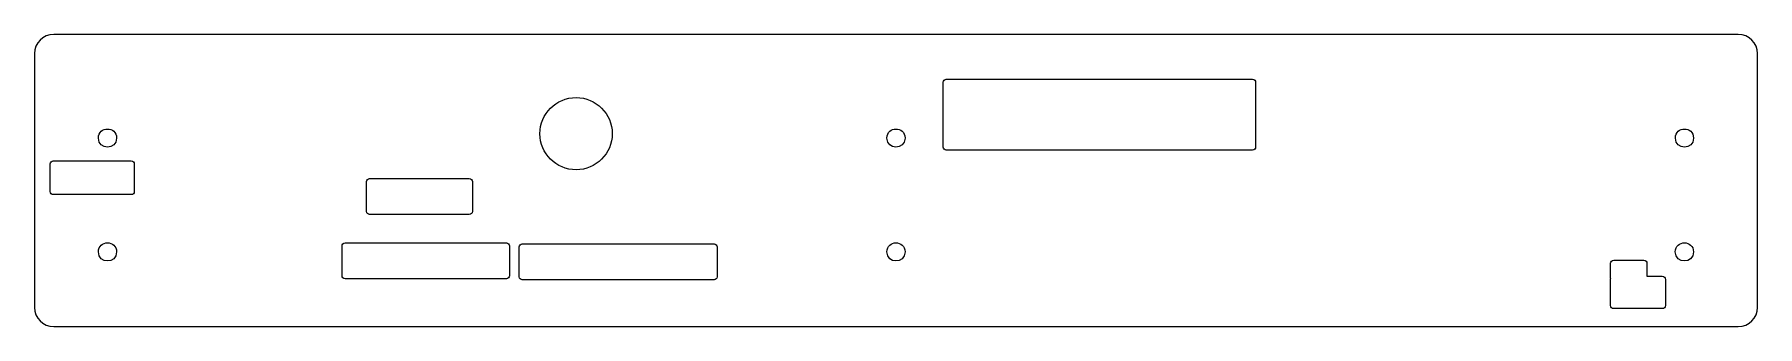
# Model space of a CAD drawing. Extents: x 6 to 290, y 20 to 68.
import ezdxf

# ---------------------------------------------------------------- set-up
doc = ezdxf.new("R2010")
doc.units = 0
doc.layers.add('Layer_1', color=7, linetype='CONTINUOUS')

msp = doc.modelspace()

# ---------------------------------------------------------------- linework, layer by layer
at = {"layer": 'Layer_1', "color": 1}
for p, q in [((287.076444, 68.424778), (8.946444, 68.424778)), ((5.771444, 65.249778), (5.771444, 23.339778)), ((290.251444, 23.339778), (290.251444, 65.249778)), ((155.810037, 49.808584), (155.810037, 60.529721)), ((156.318258, 61.037941), (206.880133, 61.037941)), ((156.318258, 61.037941), (156.318258, 61.037941)), ((207.387802, 60.529721), (207.387802, 49.808584)), ((95.192895, 57.998541), (95.192895, 57.998541)), ((17.830205, 52.797933), (17.830205, 52.797933)), ((148.0058, 52.797933), (148.0058, 52.797933)), ((278.1808, 52.797933), (278.1808, 52.797933)), ((206.880133, 49.300364), (156.318258, 49.300364)), ((8.375385, 42.464191), (8.375385, 47.027702)), ((8.883605, 47.535372), (21.74842, 47.535372)), ((8.883605, 47.535372), (8.883605, 47.535372)), ((22.25609, 47.027702), (22.25609, 42.464191)), ((60.591457, 39.176746), (60.591457, 44.112877)), ((61.099677, 44.621097), (77.558415, 44.621097)), ((61.099677, 44.621097), (61.099677, 44.621097)), ((78.066635, 44.112877), (78.066635, 39.176746)), ((21.74842, 41.956522), (8.883605, 41.956522)), ((77.558415, 38.669076), (61.099677, 38.669076)), ((17.830205, 34.001933), (17.830205, 34.001933)), ((56.547741, 28.552069), (56.547741, 33.478281)), ((57.055964, 33.986501), (83.686275, 33.986501)), ((57.055964, 33.986501), (57.055964, 33.986501)), ((84.194495, 33.478281), (84.194495, 28.552069)), ((85.806799, 28.382846), (85.806799, 33.309608)), ((86.314469, 33.817278), (117.970763, 33.817278)), ((86.314469, 33.817278), (86.314469, 33.817278)), ((118.478983, 33.309608), (118.478983, 28.382846)), ((148.0058, 34.001933), (148.0058, 34.001933)), ((278.171935, 34.001933), (278.171935, 34.001933)), ((265.991907, 28.253862), (265.991907, 30.623535)), ((266.50013, 31.131758), (271.493036, 31.131758)), ((266.50013, 31.131758), (266.50013, 31.131758)), ((272.000706, 30.623535), (272.000706, 28.464978)), ((272.000706, 28.464978), (274.530783, 28.464978)), ((83.686275, 28.043849), (57.055964, 28.043849)), ((117.970763, 27.874626), (86.314469, 27.874626)), ((265.991907, 23.631923), (265.991907, 27.956758)), ((275.038453, 27.956758), (275.038453, 23.631923)), ((274.530783, 23.124253), (266.50013, 23.124253)), ((8.946444, 20.164778), (287.076444, 20.164778))]:
    msp.add_line(p, q, dxfattribs=at)
for points in [[(8.946444, 68.424778), (7.187494, 68.424778), (5.771444, 67.008728), (5.771444, 65.249778)], [(290.251444, 65.249778), (290.251444, 67.008728), (288.835394, 68.424778), (287.076444, 68.424778)], [(155.810037, 60.529721), (155.810037, 60.811153), (156.036826, 61.037941), (156.318258, 61.037941)], [(206.880133, 61.037941), (207.161565, 61.037941), (207.387802, 60.811153), (207.387802, 60.529721)], [(89.223232, 52.030534), (89.223232, 55.326796), (91.895261, 57.998541), (95.192895, 57.998541)], [(95.192895, 57.998541), (98.48918, 57.998541), (101.160902, 55.326796), (101.160902, 52.030534)], [(16.33126, 51.299178), (16.33126, 52.298236), (17.080732, 52.797933), (17.830205, 52.797933)], [(19.329149, 51.299178), (19.329149, 49.301059), (16.33126, 49.301059), (16.33126, 51.299178)], [(17.830205, 52.797933), (18.579674, 52.797933), (19.329149, 52.298236), (19.329149, 51.299178)], [(95.192895, 46.060871), (91.895258, 46.060871), (89.223232, 48.732877), (89.223232, 52.030534)], [(101.160902, 52.030534), (101.160902, 48.732877), (98.48918, 46.060871), (95.192895, 46.060871)], [(146.506856, 51.299178), (146.506856, 52.298236), (147.256328, 52.797933), (148.0058, 52.797933)], [(149.504744, 51.299178), (149.504744, 49.301059), (146.506856, 49.301059), (146.506856, 51.299178)], [(148.0058, 52.797933), (148.755269, 52.797933), (149.504744, 52.298236), (149.504744, 51.299178)], [(276.681856, 51.299178), (276.681856, 52.298236), (277.431328, 52.797933), (278.1808, 52.797933)], [(279.679744, 51.299178), (279.679744, 49.301059), (276.681856, 49.301059), (276.681856, 51.299178)], [(278.1808, 52.797933), (278.930269, 52.797933), (279.679744, 52.298236), (279.679744, 51.299178)], [(156.318258, 49.300364), (156.036826, 49.300364), (155.810037, 49.527152), (155.810037, 49.808584)], [(207.387802, 49.808584), (207.387802, 49.527152), (207.161565, 49.300364), (206.880133, 49.300364)], [(8.375385, 47.027702), (8.375385, 47.309134), (8.602173, 47.535372), (8.883605, 47.535372)], [(21.74842, 47.535372), (22.029852, 47.535372), (22.25609, 47.309134), (22.25609, 47.027702)], [(60.591457, 44.112877), (60.591457, 44.394309), (60.818245, 44.621097), (61.099677, 44.621097)], [(77.558415, 44.621097), (77.839847, 44.621097), (78.066635, 44.394309), (78.066635, 44.112877)], [(8.883605, 41.956522), (8.602173, 41.956522), (8.375385, 42.182759), (8.375385, 42.464191)], [(22.25609, 42.464191), (22.25609, 42.182759), (22.029852, 41.956522), (21.74842, 41.956522)], [(61.099677, 38.669076), (60.818245, 38.669076), (60.591457, 38.895311), (60.591457, 39.176746)], [(78.066635, 39.176746), (78.066635, 38.895308), (77.839847, 38.669076), (77.558415, 38.669076)], [(16.33126, 32.503178), (16.33126, 33.502236), (17.080732, 34.001933), (17.830205, 34.001933)], [(19.329149, 32.503178), (19.329149, 30.505059), (16.33126, 30.505059), (16.33126, 32.503178)], [(17.830205, 34.001933), (18.579674, 34.001933), (19.329149, 33.502236), (19.329149, 32.503178)], [(56.547741, 33.478281), (56.547741, 33.759713), (56.774532, 33.986501), (57.055964, 33.986501)], [(83.686275, 33.986501), (83.967707, 33.986501), (84.194495, 33.759713), (84.194495, 33.478281)], [(85.806799, 33.309608), (85.806799, 33.59104), (86.033037, 33.817278), (86.314469, 33.817278)], [(117.970763, 33.817278), (118.252195, 33.817278), (118.478983, 33.59104), (118.478983, 33.309608)], [(146.506856, 32.503178), (146.506856, 33.502236), (147.256328, 34.001933), (148.0058, 34.001933)], [(149.504744, 32.503178), (149.504744, 30.505059), (146.506856, 30.505059), (146.506856, 32.503178)], [(148.0058, 34.001933), (148.755269, 34.001933), (149.504744, 33.502236), (149.504744, 32.503178)], [(276.672991, 32.503178), (276.672991, 33.502236), (277.422463, 34.001933), (278.171935, 34.001933)], [(279.67088, 32.503178), (279.67088, 30.505059), (276.672991, 30.505059), (276.672991, 32.503178)], [(278.171935, 34.001933), (278.921405, 34.001933), (279.67088, 33.502236), (279.67088, 32.503178)], [(57.055964, 28.043849), (56.774532, 28.043849), (56.547741, 28.270637), (56.547741, 28.552069)], [(84.194495, 28.552069), (84.194495, 28.270637), (83.967707, 28.043849), (83.686275, 28.043849)], [(265.991907, 30.623535), (265.991907, 30.90497), (266.218698, 31.131758), (266.50013, 31.131758)], [(271.493036, 31.131758), (271.774468, 31.131758), (272.000706, 30.90497), (272.000706, 30.623535)], [(274.530783, 28.464978), (274.812215, 28.464978), (275.038453, 28.23819), (275.038453, 27.956758)], [(86.314469, 27.874626), (86.033037, 27.874626), (85.806799, 28.101414), (85.806799, 28.382846)], [(118.478983, 28.382846), (118.478983, 28.101414), (118.252195, 27.874626), (117.970763, 27.874626)], [(266.01615, 28.105585), (266.00187, 28.152635), (265.991907, 28.202015), (265.991907, 28.253862)], [(265.991907, 27.956758), (265.991907, 28.008789), (266.001757, 28.058389), (266.01615, 28.105585)], [(5.771444, 23.339778), (5.771444, 21.580828), (7.187494, 20.164778), (8.946444, 20.164778)], [(266.50013, 23.124253), (266.218698, 23.124253), (265.991907, 23.350491), (265.991907, 23.631923)], [(275.038453, 23.631923), (275.038453, 23.350491), (274.812215, 23.124253), (274.530783, 23.124253)], [(287.076444, 20.164778), (288.835394, 20.164778), (290.251444, 21.580828), (290.251444, 23.339778)]]:
    msp.add_open_spline(points, degree=3, dxfattribs=at)

doc.saveas('drawing.dxf')
